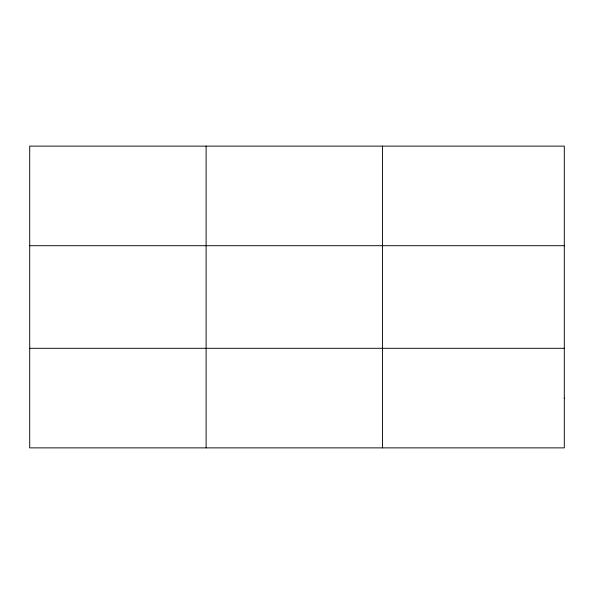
<?xml version="1.0" encoding="UTF-8"?>
<svg xmlns="http://www.w3.org/2000/svg" width="594" height="594" viewBox="0 0 594 594"><rect width="100%" height="100%" fill="white"/><g stroke="black" fill="none" stroke-linecap="round" stroke-linejoin="round"><path stroke-width="0.89" d="M206.118 146.124L206.118 447.876M382.536 146.124L382.536 447.876M29.7 245.701L564.3 245.701M29.7 348.299L564.3 348.299M564.3 398.084L564.3 447.876L29.7 447.876L29.7 146.124L564.3 146.124L564.3 398.084"/></g></svg>
